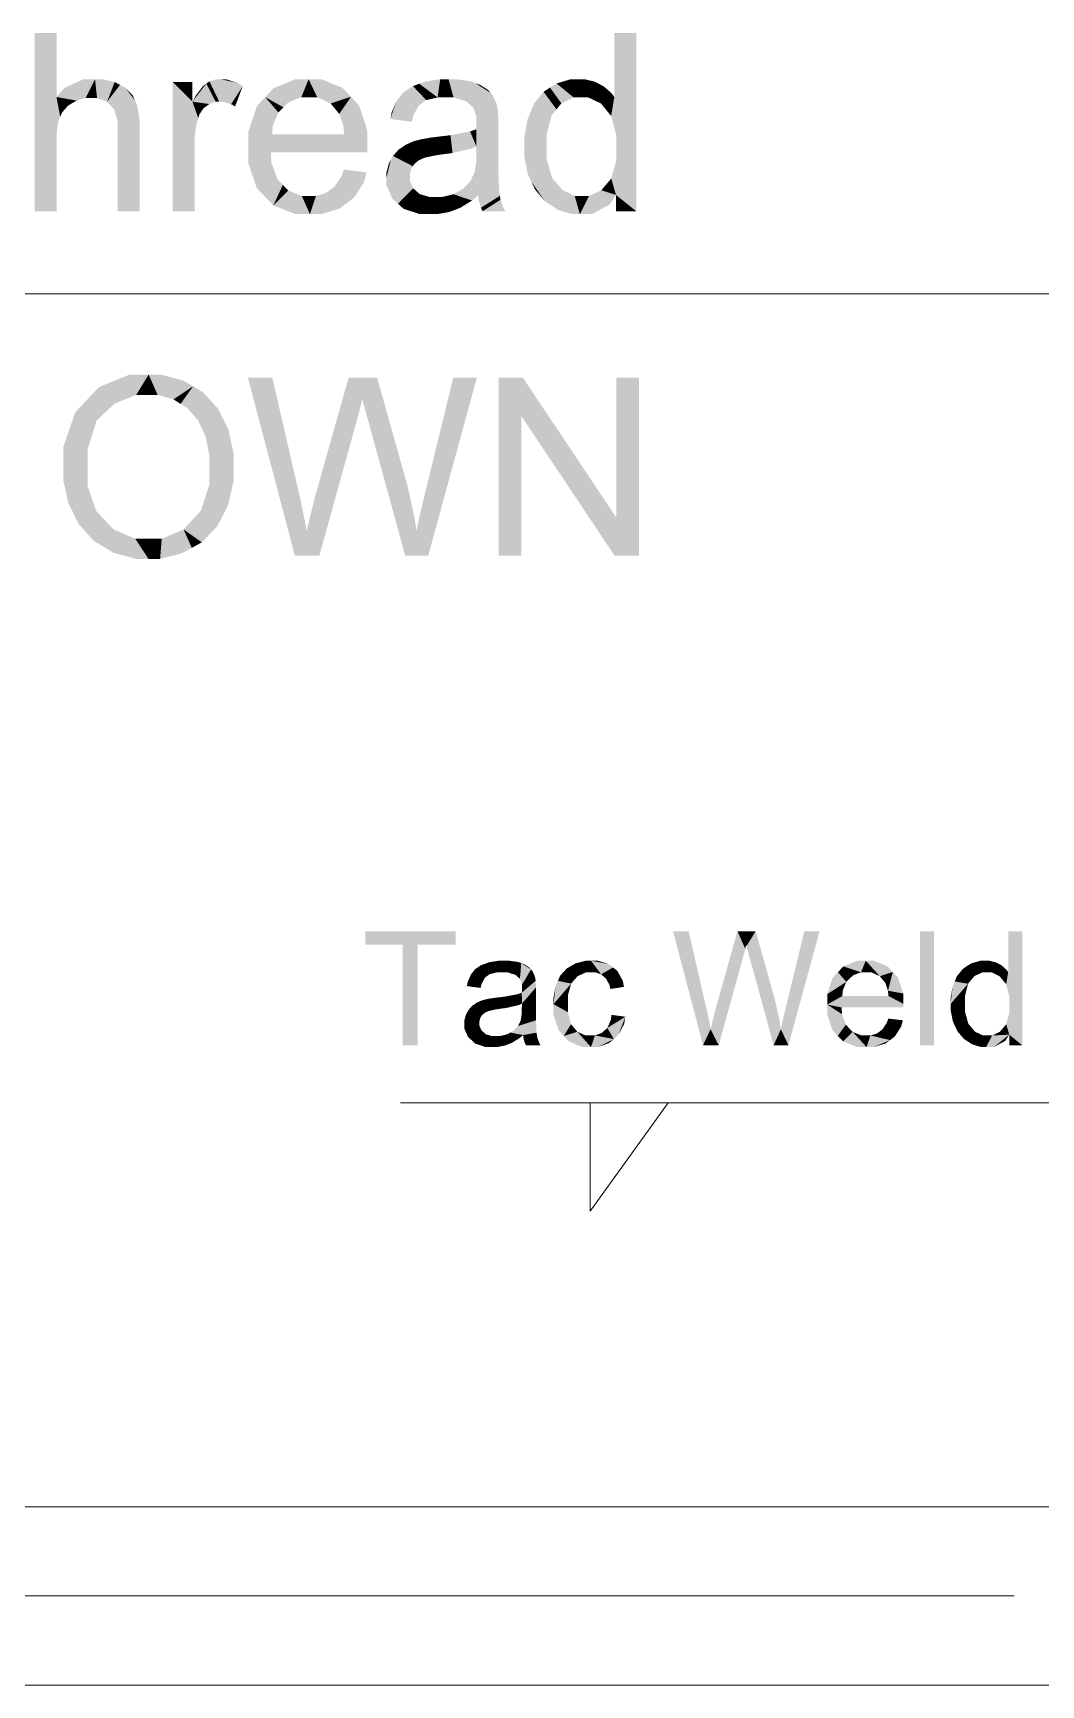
# Model space of a CAD drawing. Header units: millimetres. Extents: x 2 to 579, y 1 to 405.
# Drawn here: x 241.94 to 249.57, y 88.66 to 101.17 of the extents above; entities that cross this region are included whole.
import ezdxf

# ---------------------------------------------------------------- set-up
doc = ezdxf.new("R2010")
doc.units = ezdxf.units.MM
doc.linetypes.add('XKITLINE00', pattern=[0])
doc.layers.add('LinkedObject', color=7, linetype='Continuous', lineweight=0)

# ---------------------------------------------------------------- blocks, each defined once
blk = doc.blocks.new('*A4')
at = {"layer": 'LinkedObject'}
for points in [[(242.114, 101.174), (241.948, 99.824), (241.948, 101.174)], [(242.114, 100.689), (241.948, 99.824), (242.114, 101.174)], [(246.506, 101.174), (246.34, 100.689), (246.34, 101.174)], [(246.506, 101.174), (246.355, 100.399), (246.34, 100.689)], [(246.355, 100.399), (246.506, 101.174), (246.506, 99.824)], [(242.318, 100.824), (242.114, 100.689), (242.172, 100.757)], [(242.406, 100.824), (242.114, 100.689), (242.318, 100.824)], [(242.335, 100.681), (242.114, 100.689), (242.406, 100.824)], [(242.335, 100.681), (242.406, 100.824), (242.372, 100.681)], [(242.372, 100.681), (242.406, 100.824), (242.421, 100.681)], [(242.406, 100.824), (242.497, 100.653), (242.421, 100.681)], [(242.461, 100.824), (242.497, 100.653), (242.406, 100.824)], [(242.555, 100.803), (242.497, 100.653), (242.461, 100.824)], [(242.595, 100.781), (242.497, 100.653), (242.555, 100.803)], [(242.595, 100.781), (242.524, 100.624), (242.497, 100.653)], [(242.635, 100.76), (242.524, 100.624), (242.595, 100.781)], [(242.524, 100.624), (242.635, 100.76), (242.551, 100.596)], [(242.551, 100.596), (242.635, 100.76), (242.709, 100.663)], [(242.709, 100.663), (242.635, 100.76), (242.692, 100.701)], [(242.994, 100.803), (243.144, 100.654), (242.994, 99.824)], [(243.144, 100.654), (242.994, 100.803), (243.144, 100.803)], [(243.249, 100.791), (243.144, 100.654), (243.225, 100.774)], [(243.32, 100.653), (243.144, 100.654), (243.249, 100.791)], [(243.225, 100.774), (243.144, 100.654), (243.173, 100.706)], [(243.273, 100.808), (243.347, 100.653), (243.249, 100.791)], [(243.249, 100.791), (243.347, 100.653), (243.32, 100.653)], [(243.326, 100.824), (243.347, 100.653), (243.273, 100.808)], [(243.355, 100.824), (243.347, 100.653), (243.326, 100.824)], [(243.355, 100.824), (243.377, 100.653), (243.347, 100.653)], [(243.482, 100.798), (243.355, 100.824), (243.397, 100.824)], [(243.525, 100.771), (243.355, 100.824), (243.482, 100.798)], [(243.437, 100.635), (243.355, 100.824), (243.525, 100.771)], [(243.377, 100.653), (243.355, 100.824), (243.437, 100.635)], [(243.437, 100.635), (243.525, 100.771), (243.467, 100.618)], [(243.923, 100.824), (243.695, 100.688), (243.759, 100.756)], [(244.024, 100.824), (243.695, 100.688), (243.923, 100.824)], [(243.969, 100.688), (243.695, 100.688), (244.024, 100.824)], [(243.969, 100.688), (244.024, 100.824), (244.026, 100.688)], [(244.024, 100.824), (244.089, 100.688), (244.026, 100.688)], [(244.282, 100.757), (244.024, 100.824), (244.122, 100.824)], [(244.345, 100.691), (244.024, 100.824), (244.282, 100.757)], [(244.191, 100.64), (244.024, 100.824), (244.345, 100.691)], [(244.089, 100.688), (244.024, 100.824), (244.191, 100.64)], [(244.814, 100.772), (244.915, 100.666), (244.741, 100.723)], [(244.862, 100.79), (244.915, 100.666), (244.814, 100.772)], [(245.021, 100.824), (244.862, 100.79), (244.91, 100.807)], [(245.001, 100.686), (244.862, 100.79), (245.021, 100.824)], [(244.915, 100.666), (244.862, 100.79), (245.001, 100.686)], [(245.001, 100.686), (245.021, 100.824), (245.06, 100.686)], [(245.06, 100.686), (245.021, 100.824), (245.122, 100.686)], [(245.084, 100.824), (245.122, 100.686), (245.021, 100.824)], [(245.248, 100.809), (245.084, 100.824), (245.146, 100.824)], [(245.287, 100.795), (245.084, 100.824), (245.248, 100.809)], [(245.216, 100.658), (245.084, 100.824), (245.287, 100.795)], [(245.122, 100.686), (245.084, 100.824), (245.216, 100.658)], [(245.216, 100.658), (245.287, 100.795), (245.248, 100.63)], [(245.248, 100.63), (245.287, 100.795), (245.271, 100.61)], [(245.287, 100.795), (245.295, 100.539), (245.271, 100.61)], [(245.402, 100.721), (245.295, 100.539), (245.287, 100.795)], [(245.384, 100.743), (245.287, 100.795), (245.326, 100.78)], [(245.402, 100.721), (245.287, 100.795), (245.384, 100.743)], [(245.804, 100.729), (245.902, 100.596), (245.731, 100.638)], [(245.939, 100.641), (245.804, 100.729), (245.853, 100.761)], [(245.902, 100.596), (245.804, 100.729), (245.939, 100.641)], [(245.902, 100.792), (246.032, 100.686), (245.853, 100.761)], [(245.853, 100.761), (246.032, 100.686), (245.939, 100.641)], [(246.01, 100.824), (246.032, 100.686), (245.902, 100.792)], [(246.071, 100.824), (246.032, 100.686), (246.01, 100.824)], [(246.032, 100.686), (246.071, 100.824), (246.087, 100.686)], [(246.071, 100.824), (246.143, 100.686), (246.087, 100.686)], [(246.115, 100.824), (246.143, 100.686), (246.071, 100.824)], [(246.193, 100.805), (246.143, 100.686), (246.115, 100.824)], [(246.228, 100.787), (246.143, 100.686), (246.193, 100.805)], [(246.228, 100.787), (246.239, 100.64), (246.143, 100.686)], [(246.262, 100.768), (246.239, 100.64), (246.228, 100.787)], [(246.318, 100.719), (246.239, 100.64), (246.262, 100.768)], [(242.114, 100.416), (241.948, 99.824), (242.114, 100.689)], [(242.114, 100.416), (242.114, 100.689), (242.128, 100.507)], [(242.128, 100.507), (242.114, 100.689), (242.142, 100.539)], [(242.142, 100.539), (242.114, 100.689), (242.156, 100.572)], [(242.156, 100.572), (242.114, 100.689), (242.202, 100.624)], [(242.202, 100.624), (242.114, 100.689), (242.234, 100.643)], [(242.234, 100.643), (242.114, 100.689), (242.266, 100.662)], [(242.266, 100.662), (242.114, 100.689), (242.335, 100.681)], [(242.709, 100.663), (242.577, 100.506), (242.551, 100.596)], [(242.726, 100.625), (242.577, 100.506), (242.709, 100.663)], [(242.743, 100.516), (242.577, 100.506), (242.726, 100.625)], [(242.994, 99.824), (243.144, 100.654), (243.161, 99.824)], [(243.144, 100.654), (243.161, 100.336), (243.161, 99.824)], [(243.161, 100.336), (243.144, 100.654), (243.161, 100.388)], [(243.161, 100.388), (243.144, 100.654), (243.174, 100.485)], [(243.174, 100.485), (243.144, 100.654), (243.188, 100.529)], [(243.188, 100.529), (243.144, 100.654), (243.197, 100.558)], [(243.197, 100.558), (243.144, 100.654), (243.228, 100.604)], [(243.228, 100.604), (243.144, 100.654), (243.25, 100.62)], [(243.25, 100.62), (243.144, 100.654), (243.271, 100.636)], [(243.271, 100.636), (243.144, 100.654), (243.32, 100.653)], [(243.695, 100.688), (243.568, 100.428), (243.632, 100.62)], [(243.795, 100.573), (243.568, 100.428), (243.695, 100.688)], [(243.695, 100.688), (243.834, 100.611), (243.795, 100.573)], [(243.834, 100.611), (243.695, 100.688), (243.873, 100.65)], [(243.873, 100.65), (243.695, 100.688), (243.969, 100.688)], [(244.191, 100.64), (244.345, 100.691), (244.231, 100.592)], [(244.345, 100.691), (244.256, 100.561), (244.231, 100.592)], [(244.256, 100.561), (244.345, 100.691), (244.288, 100.469)], [(244.288, 100.469), (244.345, 100.691), (244.469, 100.436)], [(244.469, 100.436), (244.345, 100.691), (244.407, 100.624)], [(244.716, 100.691), (244.643, 100.523), (244.69, 100.659)], [(244.859, 100.625), (244.643, 100.523), (244.716, 100.691)], [(244.69, 100.659), (244.643, 100.523), (244.654, 100.575)], [(244.818, 100.553), (244.643, 100.523), (244.859, 100.625)], [(244.741, 100.723), (244.915, 100.666), (244.716, 100.691)], [(244.859, 100.625), (244.716, 100.691), (244.887, 100.646)], [(244.887, 100.646), (244.716, 100.691), (244.915, 100.666)], [(245.421, 100.698), (245.295, 100.539), (245.402, 100.721)], [(245.447, 100.642), (245.295, 100.539), (245.421, 100.698)], [(245.454, 100.608), (245.295, 100.539), (245.447, 100.642)], [(245.295, 100.539), (245.454, 100.608), (245.458, 100.587)], [(245.731, 100.638), (245.902, 100.596), (245.707, 100.578)], [(246.34, 100.689), (246.239, 100.64), (246.318, 100.719)], [(246.239, 100.64), (246.34, 100.689), (246.277, 100.593)], [(246.277, 100.593), (246.34, 100.689), (246.316, 100.546)], [(246.34, 100.689), (246.355, 100.399), (246.316, 100.546)], [(242.743, 100.444), (242.577, 100.506), (242.743, 100.516)], [(242.577, 100.506), (242.743, 100.444), (242.577, 100.444)], [(243.752, 100.471), (243.568, 100.428), (243.795, 100.573)], [(244.643, 100.523), (244.818, 100.553), (244.805, 100.502)], [(245.295, 100.483), (245.458, 100.587), (245.294, 100.462)], [(245.294, 100.462), (245.458, 100.587), (245.294, 100.445)], [(245.294, 100.445), (245.458, 100.587), (245.295, 100.315)], [(245.295, 100.539), (245.458, 100.587), (245.295, 100.488)], [(245.295, 100.488), (245.458, 100.587), (245.295, 100.483)], [(245.462, 100.51), (245.295, 100.315), (245.458, 100.587)], [(245.462, 100.455), (245.295, 100.315), (245.462, 100.51)], [(245.707, 100.578), (245.658, 100.312), (245.682, 100.518)], [(245.865, 100.551), (245.658, 100.312), (245.707, 100.578)], [(245.828, 100.409), (245.658, 100.312), (245.865, 100.551)], [(245.682, 100.518), (245.658, 100.312), (245.658, 100.385)], [(245.707, 100.578), (245.902, 100.596), (245.865, 100.551)], [(242.114, 100.359), (241.948, 99.824), (242.114, 100.416)], [(241.948, 99.824), (242.114, 100.359), (242.114, 99.824)], [(242.577, 99.824), (242.743, 100.444), (242.743, 99.824)], [(242.577, 100.444), (242.743, 100.444), (242.577, 99.824)], [(243.568, 100.428), (243.752, 100.471), (243.748, 100.407)], [(243.748, 100.407), (243.568, 100.305), (243.568, 100.428)], [(243.748, 100.407), (244.469, 100.315), (243.568, 100.305)], [(244.293, 100.407), (244.469, 100.315), (243.748, 100.407)], [(244.288, 100.469), (244.469, 100.436), (244.293, 100.407)], [(244.469, 100.315), (244.293, 100.407), (244.469, 100.436)], [(244.819, 100.354), (244.859, 100.21), (244.759, 100.327)], [(244.852, 100.363), (244.859, 100.21), (244.819, 100.354)], [(244.876, 100.369), (244.901, 100.229), (244.852, 100.363)], [(244.859, 100.21), (244.852, 100.363), (244.88, 100.219)], [(244.88, 100.219), (244.852, 100.363), (244.901, 100.229)], [(244.95, 100.382), (244.973, 100.245), (244.876, 100.369)], [(244.876, 100.369), (244.973, 100.245), (244.901, 100.229)], [(244.999, 100.388), (245.024, 100.253), (244.95, 100.382)], [(244.95, 100.382), (245.024, 100.253), (244.973, 100.245)], [(245.099, 100.4), (245.114, 100.265), (244.999, 100.388)], [(244.999, 100.388), (245.114, 100.265), (245.024, 100.253)], [(245.247, 100.428), (245.295, 100.315), (245.099, 100.4)], [(245.099, 100.4), (245.295, 100.315), (245.114, 100.265)], [(245.294, 100.445), (245.295, 100.315), (245.247, 100.428)], [(245.462, 100.455), (245.294, 100.254), (245.295, 100.315)], [(245.462, 100.234), (245.294, 100.254), (245.462, 100.455)], [(245.658, 100.312), (245.828, 100.409), (245.828, 100.312)], [(246.355, 100.399), (246.506, 99.824), (246.355, 100.298)], [(244.469, 100.308), (243.568, 100.305), (244.469, 100.315)], [(244.468, 100.285), (243.568, 100.305), (244.469, 100.308)], [(243.568, 100.305), (243.694, 99.934), (243.568, 100.186)], [(243.743, 100.19), (243.694, 99.934), (243.568, 100.305)], [(243.743, 100.19), (243.568, 100.305), (243.738, 100.271)], [(244.468, 100.271), (243.568, 100.305), (244.468, 100.285)], [(243.738, 100.271), (243.568, 100.305), (244.468, 100.271)], [(244.663, 100.243), (244.814, 100.165), (244.647, 100.213)], [(244.706, 100.291), (244.814, 100.165), (244.663, 100.243)], [(244.826, 100.183), (244.706, 100.291), (244.733, 100.309)], [(244.814, 100.165), (244.706, 100.291), (244.826, 100.183)], [(244.759, 100.327), (244.859, 100.21), (244.733, 100.309)], [(244.733, 100.309), (244.859, 100.21), (244.826, 100.183)], [(245.114, 100.265), (245.295, 100.315), (245.25, 100.297)], [(245.281, 100.117), (245.462, 100.234), (245.462, 100.118)], [(245.294, 100.2), (245.462, 100.234), (245.281, 100.117)], [(245.462, 100.234), (245.294, 100.2), (245.294, 100.254)], [(245.658, 100.312), (245.828, 100.218), (245.658, 100.237)], [(245.828, 100.218), (245.658, 100.312), (245.828, 100.312)], [(245.658, 100.237), (245.828, 100.218), (245.685, 100.104)], [(246.355, 100.298), (246.506, 99.824), (246.355, 100.207)], [(243.568, 100.186), (243.694, 99.934), (243.631, 100)], [(243.788, 100.067), (243.694, 99.934), (243.743, 100.19)], [(244.221, 100.011), (244.463, 100.118), (244.368, 99.927)], [(244.272, 100.087), (244.463, 100.118), (244.221, 100.011)], [(244.463, 100.118), (244.272, 100.087), (244.291, 100.14)], [(244.368, 99.927), (244.463, 100.118), (244.443, 100.043)], [(244.647, 100.213), (244.614, 100.082), (244.631, 100.184)], [(244.803, 100.148), (244.614, 100.082), (244.647, 100.213)], [(244.631, 100.184), (244.614, 100.082), (244.614, 100.118)], [(244.791, 100.108), (244.614, 100.082), (244.803, 100.148)], [(244.614, 100.082), (244.791, 100.108), (244.791, 100.087)], [(244.647, 100.213), (244.814, 100.165), (244.803, 100.148)], [(245.195, 99.995), (245.462, 100.118), (245.468, 99.972)], [(245.25, 100.052), (245.462, 100.118), (245.195, 99.995)], [(245.267, 100.089), (245.462, 100.118), (245.25, 100.052)], [(245.462, 100.118), (245.267, 100.089), (245.281, 100.117)], [(245.685, 100.104), (245.828, 100.218), (245.712, 100.047)], [(245.712, 100.047), (245.828, 100.218), (245.868, 100.078)], [(246.355, 100.207), (246.506, 99.824), (246.317, 100.072)], [(243.694, 99.934), (243.788, 100.067), (243.757, 99.868)], [(243.829, 100.024), (243.757, 99.868), (243.788, 100.067)], [(243.87, 99.981), (243.757, 99.868), (243.829, 100.024)], [(243.87, 99.981), (244.034, 99.802), (243.757, 99.868)], [(243.973, 99.939), (244.034, 99.802), (243.87, 99.981)], [(244.189, 99.987), (244.368, 99.927), (244.157, 99.963)], [(244.221, 100.011), (244.368, 99.927), (244.189, 99.987)], [(244.791, 100.053), (244.614, 100.082), (244.791, 100.087)], [(244.614, 100.082), (244.791, 100.053), (244.614, 100.021)], [(244.614, 100.021), (244.791, 100.053), (244.658, 99.92)], [(244.658, 99.92), (244.791, 100.053), (244.701, 99.881)], [(244.701, 99.881), (244.791, 100.053), (244.816, 99.998)], [(244.816, 99.998), (244.744, 99.842), (244.701, 99.881)], [(244.841, 99.976), (244.744, 99.842), (244.816, 99.998)], [(244.866, 99.954), (244.744, 99.842), (244.841, 99.976)], [(245.195, 99.995), (245.468, 99.972), (245.158, 99.974)], [(245.868, 100.078), (245.815, 99.899), (245.712, 100.047)], [(245.712, 100.047), (245.815, 99.899), (245.739, 99.989)], [(245.907, 100.031), (245.815, 99.899), (245.868, 100.078)], [(245.815, 99.899), (245.907, 100.031), (245.864, 99.867)], [(245.864, 99.867), (245.907, 100.031), (245.947, 99.985)], [(245.947, 99.985), (246.079, 99.802), (245.864, 99.867)], [(246.04, 99.939), (246.079, 99.802), (245.947, 99.985)], [(246.241, 99.983), (246.352, 99.948), (246.148, 99.939)], [(246.352, 99.948), (246.241, 99.983), (246.279, 100.027)], [(246.317, 100.072), (246.352, 99.948), (246.279, 100.027)], [(246.317, 100.072), (246.506, 99.824), (246.352, 99.948)], [(243.757, 99.868), (244.034, 99.802), (243.926, 99.802)], [(244.034, 99.939), (244.034, 99.802), (243.973, 99.939)], [(244.079, 99.939), (244.313, 99.885), (244.034, 99.802)], [(244.079, 99.939), (244.034, 99.802), (244.034, 99.939)], [(244.034, 99.802), (244.313, 99.885), (244.119, 99.802)], [(244.157, 99.963), (244.313, 99.885), (244.079, 99.939)], [(244.119, 99.802), (244.313, 99.885), (244.259, 99.844)], [(244.313, 99.885), (244.157, 99.963), (244.368, 99.927)], [(244.744, 99.842), (244.866, 99.954), (244.868, 99.802)], [(244.948, 99.802), (244.866, 99.954), (244.94, 99.932)], [(244.868, 99.802), (244.866, 99.954), (244.948, 99.802)], [(244.94, 99.932), (244.997, 99.802), (244.948, 99.802)], [(244.988, 99.932), (244.997, 99.802), (244.94, 99.932)], [(245.036, 99.932), (244.997, 99.802), (244.988, 99.932)], [(244.997, 99.802), (245.036, 99.932), (245.088, 99.818)], [(245.131, 99.834), (245.036, 99.932), (245.121, 99.953)], [(245.088, 99.818), (245.036, 99.932), (245.131, 99.834)], [(245.308, 99.944), (245.121, 99.953), (245.158, 99.974)], [(245.262, 99.905), (245.121, 99.953), (245.308, 99.944)], [(245.173, 99.85), (245.121, 99.953), (245.262, 99.905)], [(245.131, 99.834), (245.121, 99.953), (245.173, 99.85)], [(245.468, 99.972), (245.308, 99.944), (245.158, 99.974)], [(245.308, 99.944), (245.468, 99.972), (245.312, 99.91)], [(245.312, 99.91), (245.468, 99.972), (245.473, 99.941)], [(245.473, 99.941), (245.329, 99.85), (245.312, 99.91)], [(245.478, 99.911), (245.329, 99.85), (245.473, 99.941)], [(245.478, 99.911), (245.342, 99.824), (245.329, 99.85)], [(245.499, 99.852), (245.342, 99.824), (245.478, 99.911)], [(245.342, 99.824), (245.499, 99.852), (245.515, 99.824)], [(245.864, 99.867), (246.079, 99.802), (245.913, 99.834)], [(246.079, 99.802), (246.04, 99.939), (246.094, 99.939)], [(246.079, 99.802), (246.352, 99.948), (246.169, 99.802)], [(246.148, 99.939), (246.352, 99.948), (246.079, 99.802)], [(246.148, 99.939), (246.079, 99.802), (246.094, 99.939)], [(246.169, 99.802), (246.352, 99.948), (246.305, 99.875)], [(246.352, 99.948), (246.506, 99.824), (246.352, 99.824)], [(245.913, 99.834), (246.079, 99.802), (246.02, 99.802)], [(242.669, 98.587), (242.346, 98.397), (242.436, 98.492)], [(242.812, 98.587), (242.346, 98.397), (242.669, 98.587)], [(242.718, 98.433), (242.346, 98.397), (242.812, 98.587)], [(242.718, 98.433), (242.812, 98.587), (242.813, 98.433)], [(242.812, 98.587), (242.88, 98.433), (242.813, 98.433)], [(243.074, 98.542), (242.812, 98.587), (242.905, 98.587)], [(243.149, 98.498), (242.812, 98.587), (243.074, 98.542)], [(243, 98.399), (242.812, 98.587), (243.149, 98.498)], [(242.88, 98.433), (242.812, 98.587), (243, 98.399)], [(243, 98.399), (243.149, 98.498), (243.054, 98.365)], [(243.149, 98.498), (243.108, 98.331), (243.054, 98.365)], [(243.108, 98.331), (243.149, 98.498), (243.189, 98.236)], [(243.338, 98.328), (243.149, 98.498), (243.224, 98.453)], [(243.378, 98.249), (243.149, 98.498), (243.338, 98.328)], [(243.189, 98.236), (243.149, 98.498), (243.378, 98.249)], [(243.749, 98.564), (243.92, 97.214), (243.564, 98.564)], [(243.953, 97.679), (243.92, 97.214), (243.749, 98.564)], [(244.327, 98.564), (244.39, 98.242), (244.07, 97.652)], [(244.39, 98.242), (244.327, 98.564), (244.399, 98.275)], [(244.399, 98.275), (244.327, 98.564), (244.419, 98.354)], [(244.419, 98.354), (244.327, 98.564), (244.43, 98.401)], [(244.543, 98.564), (244.43, 98.401), (244.327, 98.564)], [(244.43, 98.401), (244.543, 98.564), (244.434, 98.386)], [(244.434, 98.386), (244.543, 98.564), (244.456, 98.306)], [(244.456, 98.306), (244.543, 98.564), (244.474, 98.242)], [(244.474, 98.242), (244.543, 98.564), (244.735, 97.88)], [(245.299, 98.564), (244.908, 97.696), (245.12, 98.564)], [(244.93, 97.214), (244.908, 97.696), (245.299, 98.564)], [(245.464, 98.564), (245.635, 98.274), (245.464, 97.214)], [(245.635, 98.274), (245.464, 98.564), (245.647, 98.564)], [(245.635, 98.274), (245.647, 98.564), (246.343, 97.214)], [(246.343, 97.214), (245.647, 98.564), (246.355, 97.504)], [(246.526, 98.564), (246.355, 97.504), (246.355, 98.564)], [(246.526, 97.214), (246.355, 97.504), (246.526, 98.564)], [(242.346, 98.397), (242.166, 97.871), (242.256, 98.302)], [(242.418, 98.238), (242.166, 97.871), (242.346, 98.397)], [(242.555, 98.368), (242.346, 98.397), (242.718, 98.433)], [(242.346, 98.397), (242.555, 98.368), (242.486, 98.303)], [(242.418, 98.238), (242.346, 98.397), (242.486, 98.303)], [(242.256, 98.302), (242.166, 97.871), (242.166, 98.039)], [(242.349, 98.02), (242.166, 97.871), (242.418, 98.238)], [(243.189, 98.236), (243.378, 98.249), (243.217, 98.175)], [(243.378, 98.249), (243.245, 98.113), (243.217, 98.175)], [(243.245, 98.113), (243.378, 98.249), (243.273, 97.97)], [(243.273, 97.97), (243.378, 98.249), (243.456, 97.988)], [(243.456, 97.988), (243.378, 98.249), (243.417, 98.169)], [(244.07, 97.652), (244.39, 98.242), (244.105, 97.214)], [(244.735, 97.88), (244.756, 97.214), (244.474, 98.242)], [(245.464, 97.214), (245.635, 98.274), (245.635, 97.214)], [(242.166, 97.871), (242.349, 98.02), (242.349, 97.868)], [(243.273, 97.887), (243.456, 97.988), (243.456, 97.887)], [(243.273, 97.97), (243.456, 97.988), (243.273, 97.887)], [(242.166, 97.871), (242.349, 97.746), (242.166, 97.782)], [(242.349, 97.746), (242.166, 97.871), (242.349, 97.868)], [(243.208, 97.556), (243.456, 97.887), (243.374, 97.519)], [(243.273, 97.757), (243.456, 97.887), (243.208, 97.556)], [(243.456, 97.887), (243.273, 97.757), (243.273, 97.887)], [(243.374, 97.519), (243.456, 97.887), (243.415, 97.6)], [(243.415, 97.6), (243.456, 97.887), (243.456, 97.784)], [(244.771, 97.753), (244.756, 97.214), (244.735, 97.88)], [(242.166, 97.782), (242.349, 97.746), (242.204, 97.614)], [(242.204, 97.614), (242.349, 97.746), (242.243, 97.534)], [(242.243, 97.534), (242.349, 97.746), (242.415, 97.554)], [(244.824, 97.514), (244.756, 97.214), (244.771, 97.753)], [(243.969, 97.609), (243.92, 97.214), (243.953, 97.679)], [(243.997, 97.471), (243.92, 97.214), (243.969, 97.609)], [(244.066, 97.635), (244.105, 97.214), (244.035, 97.511)], [(244.07, 97.652), (244.105, 97.214), (244.066, 97.635)], [(244.888, 97.613), (244.93, 97.214), (244.854, 97.466)], [(244.908, 97.696), (244.93, 97.214), (244.888, 97.613)], [(242.415, 97.554), (242.395, 97.329), (242.243, 97.534)], [(242.243, 97.534), (242.395, 97.329), (242.282, 97.455)], [(242.481, 97.484), (242.395, 97.329), (242.415, 97.554)], [(242.395, 97.329), (242.481, 97.484), (242.47, 97.283)], [(242.47, 97.283), (242.481, 97.484), (242.546, 97.414)], [(243.142, 97.485), (243.215, 97.316), (243.077, 97.414)], [(243.374, 97.519), (243.142, 97.485), (243.208, 97.556)], [(243.332, 97.438), (243.142, 97.485), (243.374, 97.519)], [(243.215, 97.316), (243.142, 97.485), (243.332, 97.438)], [(244.035, 97.511), (244.105, 97.214), (244.009, 97.403)], [(244.841, 97.403), (244.756, 97.214), (244.824, 97.514)], [(246.355, 97.504), (246.526, 97.214), (246.343, 97.214)], [(242.546, 97.414), (242.811, 97.191), (242.47, 97.283)], [(242.711, 97.343), (242.811, 97.191), (242.546, 97.414)], [(243.139, 97.274), (242.911, 97.343), (243.077, 97.414)], [(243.077, 97.414), (243.215, 97.316), (243.139, 97.274)], [(244.009, 97.403), (243.92, 97.214), (243.997, 97.471)], [(244.009, 97.403), (244.105, 97.214), (243.92, 97.214)], [(244.841, 97.403), (244.93, 97.214), (244.756, 97.214)], [(244.854, 97.466), (244.93, 97.214), (244.841, 97.403)], [(242.47, 97.283), (242.811, 97.191), (242.545, 97.237)], [(242.545, 97.237), (242.811, 97.191), (242.716, 97.191)], [(242.811, 97.191), (242.711, 97.343), (242.81, 97.343)], [(242.911, 97.343), (242.811, 97.191), (242.81, 97.343)], [(242.811, 97.191), (242.911, 97.343), (242.899, 97.191)], [(242.899, 97.191), (242.911, 97.343), (243.063, 97.233)], [(243.063, 97.233), (242.911, 97.343), (243.139, 97.274)], [(244.453, 94.371), (244.737, 94.269), (244.453, 94.269)], [(244.851, 94.269), (244.737, 94.269), (244.453, 94.371)], [(244.851, 94.269), (244.453, 94.371), (245.137, 94.371)], [(244.851, 94.269), (245.137, 94.371), (245.137, 94.269)], [(246.903, 94.371), (247.012, 93.507), (246.785, 94.371)], [(247.033, 93.805), (247.012, 93.507), (246.903, 94.371)], [(247.273, 94.371), (247.313, 94.165), (247.109, 93.788)], [(247.313, 94.165), (247.273, 94.371), (247.319, 94.186)], [(247.319, 94.186), (247.273, 94.371), (247.332, 94.237)], [(247.332, 94.237), (247.273, 94.371), (247.339, 94.267)], [(247.411, 94.371), (247.339, 94.267), (247.273, 94.371)], [(247.339, 94.267), (247.411, 94.371), (247.341, 94.257)], [(247.341, 94.257), (247.411, 94.371), (247.355, 94.206)], [(247.355, 94.206), (247.411, 94.371), (247.367, 94.165)], [(247.367, 94.165), (247.411, 94.371), (247.534, 93.933)], [(247.895, 94.371), (247.645, 93.816), (247.78, 94.371)], [(247.659, 93.507), (247.645, 93.816), (247.895, 94.371)], [(248.762, 94.371), (248.656, 93.507), (248.656, 94.371)], [(248.762, 93.507), (248.656, 93.507), (248.762, 94.371)], [(249.43, 94.371), (249.324, 94.061), (249.324, 94.371)], [(249.43, 94.371), (249.333, 93.875), (249.324, 94.061)], [(249.333, 93.875), (249.43, 94.371), (249.43, 93.507)], [(244.737, 93.507), (244.851, 94.269), (244.851, 93.507)], [(244.737, 94.269), (244.851, 94.269), (244.737, 93.507)], [(245.332, 94.114), (245.397, 94.046), (245.285, 94.083)], [(245.363, 94.125), (245.397, 94.046), (245.332, 94.114)], [(245.464, 94.147), (245.363, 94.125), (245.393, 94.136)], [(245.452, 94.059), (245.363, 94.125), (245.464, 94.147)], [(245.397, 94.046), (245.363, 94.125), (245.452, 94.059)], [(245.452, 94.059), (245.464, 94.147), (245.489, 94.059)], [(245.489, 94.059), (245.464, 94.147), (245.529, 94.059)], [(245.505, 94.147), (245.529, 94.059), (245.464, 94.147)], [(245.61, 94.138), (245.505, 94.147), (245.545, 94.147)], [(245.635, 94.129), (245.505, 94.147), (245.61, 94.138)], [(245.59, 94.041), (245.505, 94.147), (245.635, 94.129)], [(245.529, 94.059), (245.505, 94.147), (245.59, 94.041)], [(245.59, 94.041), (245.635, 94.129), (245.61, 94.023)], [(245.61, 94.023), (245.635, 94.129), (245.625, 94.01)], [(245.635, 94.129), (245.64, 93.965), (245.625, 94.01)], [(245.709, 94.081), (245.64, 93.965), (245.635, 94.129)], [(245.697, 94.095), (245.635, 94.129), (245.66, 94.119)], [(245.709, 94.081), (245.635, 94.129), (245.697, 94.095)], [(246.063, 94.031), (245.981, 94.09), (246.015, 94.109)], [(246.049, 94.128), (246.128, 94.06), (246.015, 94.109)], [(246.015, 94.109), (246.128, 94.06), (246.063, 94.031)], [(246.124, 94.147), (246.128, 94.06), (246.049, 94.128)], [(246.164, 94.147), (246.128, 94.06), (246.124, 94.147)], [(246.128, 94.06), (246.164, 94.147), (246.168, 94.06)], [(246.164, 94.147), (246.195, 94.06), (246.168, 94.06)], [(246.298, 94.122), (246.164, 94.147), (246.215, 94.147)], [(246.33, 94.096), (246.164, 94.147), (246.298, 94.122)], [(246.24, 94.044), (246.164, 94.147), (246.33, 94.096)], [(246.195, 94.06), (246.164, 94.147), (246.24, 94.044)], [(246.24, 94.044), (246.33, 94.096), (246.258, 94.028)], [(246.33, 94.096), (246.277, 94.012), (246.258, 94.028)], [(246.277, 94.012), (246.33, 94.096), (246.303, 93.965)], [(246.303, 93.965), (246.33, 94.096), (246.413, 93.949)], [(246.404, 93.996), (246.33, 94.096), (246.363, 94.07)], [(246.413, 93.949), (246.33, 94.096), (246.404, 93.996)], [(247.109, 93.788), (247.313, 94.165), (247.131, 93.507)], [(247.534, 93.933), (247.547, 93.507), (247.367, 94.165)], [(248.075, 94.104), (248.148, 94.036), (248.034, 94.06)], [(248.245, 94.147), (248.075, 94.104), (248.18, 94.147)], [(248.209, 94.06), (248.075, 94.104), (248.245, 94.147)], [(248.148, 94.036), (248.075, 94.104), (248.209, 94.06)], [(248.209, 94.06), (248.245, 94.147), (248.245, 94.06)], [(248.245, 94.147), (248.286, 94.06), (248.245, 94.06)], [(248.41, 94.105), (248.245, 94.147), (248.307, 94.147)], [(248.45, 94.062), (248.245, 94.147), (248.41, 94.105)], [(248.351, 94.03), (248.245, 94.147), (248.45, 94.062)], [(248.286, 94.06), (248.245, 94.147), (248.351, 94.03)], [(249.068, 94.03), (248.981, 94.086), (249.012, 94.107)], [(249.043, 94.127), (249.127, 94.059), (249.012, 94.107)], [(249.012, 94.107), (249.127, 94.059), (249.068, 94.03)], [(249.113, 94.147), (249.127, 94.059), (249.043, 94.127)], [(249.152, 94.147), (249.127, 94.059), (249.113, 94.147)], [(249.127, 94.059), (249.152, 94.147), (249.162, 94.059)], [(249.152, 94.147), (249.198, 94.059), (249.162, 94.059)], [(249.18, 94.147), (249.198, 94.059), (249.152, 94.147)], [(249.23, 94.135), (249.198, 94.059), (249.18, 94.147)], [(249.252, 94.123), (249.198, 94.059), (249.23, 94.135)], [(249.252, 94.123), (249.259, 94.029), (249.198, 94.059)], [(249.274, 94.112), (249.259, 94.029), (249.252, 94.123)], [(249.31, 94.08), (249.259, 94.029), (249.274, 94.112)], [(245.269, 94.062), (245.223, 93.955), (245.253, 94.042)], [(245.361, 94.02), (245.223, 93.955), (245.269, 94.062)], [(245.253, 94.042), (245.223, 93.955), (245.23, 93.988)], [(245.335, 93.974), (245.223, 93.955), (245.361, 94.02)], [(245.223, 93.955), (245.335, 93.974), (245.326, 93.941)], [(245.285, 94.083), (245.397, 94.046), (245.269, 94.062)], [(245.361, 94.02), (245.269, 94.062), (245.379, 94.033)], [(245.379, 94.033), (245.269, 94.062), (245.397, 94.046)], [(245.64, 93.916), (245.744, 93.995), (245.639, 93.905)], [(245.639, 93.905), (245.744, 93.995), (245.64, 93.822)], [(245.721, 94.067), (245.64, 93.965), (245.709, 94.081)], [(245.737, 94.031), (245.64, 93.965), (245.721, 94.067)], [(245.742, 94.009), (245.64, 93.965), (245.737, 94.031)], [(245.64, 93.965), (245.742, 94.009), (245.744, 93.995)], [(245.64, 93.965), (245.744, 93.995), (245.64, 93.932)], [(245.64, 93.932), (245.744, 93.995), (245.64, 93.929)], [(245.64, 93.929), (245.744, 93.995), (245.64, 93.916)], [(245.747, 93.946), (245.64, 93.822), (245.744, 93.995)], [(245.913, 93.995), (245.879, 93.818), (245.896, 93.957)], [(246.013, 93.974), (245.879, 93.818), (245.913, 93.995)], [(245.988, 93.883), (245.879, 93.818), (246.013, 93.974)], [(245.929, 94.033), (246.038, 94.003), (245.913, 93.995)], [(245.913, 93.995), (246.038, 94.003), (246.013, 93.974)], [(245.981, 94.09), (246.038, 94.003), (245.929, 94.033)], [(246.038, 94.003), (245.981, 94.09), (246.063, 94.031)], [(248.034, 94.06), (247.953, 93.894), (247.993, 94.017)], [(248.098, 93.987), (247.953, 93.894), (248.034, 94.06)], [(248.07, 93.921), (247.953, 93.894), (248.098, 93.987)], [(248.034, 94.06), (248.148, 94.036), (248.098, 93.987)], [(248.351, 94.03), (248.45, 94.062), (248.377, 93.999)], [(248.45, 94.062), (248.393, 93.979), (248.377, 93.999)], [(248.393, 93.979), (248.45, 94.062), (248.413, 93.92)], [(248.413, 93.92), (248.45, 94.062), (248.529, 93.899)], [(248.529, 93.899), (248.45, 94.062), (248.489, 94.019)], [(248.919, 93.99), (248.888, 93.82), (248.903, 93.952)], [(249.02, 93.973), (248.888, 93.82), (248.919, 93.99)], [(248.997, 93.882), (248.888, 93.82), (249.02, 93.973)], [(248.934, 94.028), (249.044, 94.002), (248.919, 93.99)], [(248.919, 93.99), (249.044, 94.002), (249.02, 93.973)], [(248.981, 94.086), (249.044, 94.002), (248.934, 94.028)], [(249.044, 94.002), (248.981, 94.086), (249.068, 94.03)], [(249.324, 94.061), (249.259, 94.029), (249.31, 94.08)], [(249.259, 94.029), (249.324, 94.061), (249.284, 93.999)], [(249.284, 93.999), (249.324, 94.061), (249.309, 93.969)], [(249.324, 94.061), (249.333, 93.875), (249.309, 93.969)], [(245.335, 93.846), (245.361, 93.754), (245.297, 93.829)], [(245.356, 93.852), (245.361, 93.754), (245.335, 93.846)], [(245.372, 93.856), (245.388, 93.766), (245.356, 93.852)], [(245.361, 93.754), (245.356, 93.852), (245.374, 93.76)], [(245.374, 93.76), (245.356, 93.852), (245.388, 93.766)], [(245.419, 93.864), (245.434, 93.777), (245.372, 93.856)], [(245.372, 93.856), (245.434, 93.777), (245.388, 93.766)], [(245.45, 93.868), (245.467, 93.782), (245.419, 93.864)], [(245.419, 93.864), (245.467, 93.782), (245.434, 93.777)], [(245.515, 93.876), (245.524, 93.79), (245.45, 93.868)], [(245.45, 93.868), (245.524, 93.79), (245.467, 93.782)], [(245.609, 93.894), (245.64, 93.822), (245.515, 93.876)], [(245.515, 93.876), (245.64, 93.822), (245.524, 93.79)], [(245.639, 93.905), (245.64, 93.822), (245.609, 93.894)], [(245.747, 93.911), (245.639, 93.783), (245.64, 93.822)], [(245.747, 93.77), (245.639, 93.783), (245.747, 93.911)], [(245.747, 93.911), (245.64, 93.822), (245.747, 93.946)], [(245.896, 93.957), (245.879, 93.818), (245.879, 93.869)], [(245.879, 93.818), (245.988, 93.883), (245.988, 93.821)], [(246.303, 93.965), (246.413, 93.949), (246.31, 93.933)], [(247.557, 93.852), (247.547, 93.507), (247.534, 93.933)], [(247.591, 93.699), (247.547, 93.507), (247.557, 93.852)], [(247.953, 93.894), (248.07, 93.921), (248.068, 93.88)], [(248.068, 93.88), (247.953, 93.815), (247.953, 93.894)], [(248.068, 93.88), (248.529, 93.821), (247.953, 93.815)], [(248.417, 93.88), (248.529, 93.821), (248.068, 93.88)], [(248.413, 93.92), (248.529, 93.899), (248.417, 93.88)], [(248.529, 93.821), (248.417, 93.88), (248.529, 93.899)], [(248.903, 93.952), (248.888, 93.82), (248.888, 93.867)], [(248.888, 93.82), (248.997, 93.882), (248.997, 93.82)], [(249.333, 93.875), (249.43, 93.507), (249.333, 93.811)], [(245.225, 93.756), (245.204, 93.673), (245.215, 93.737)], [(245.325, 93.715), (245.204, 93.673), (245.225, 93.756)], [(245.215, 93.737), (245.204, 93.673), (245.204, 93.695)], [(245.236, 93.775), (245.332, 93.726), (245.225, 93.756)], [(245.225, 93.756), (245.332, 93.726), (245.325, 93.715)], [(245.263, 93.806), (245.332, 93.726), (245.236, 93.775)], [(245.34, 93.737), (245.263, 93.806), (245.28, 93.817)], [(245.332, 93.726), (245.263, 93.806), (245.34, 93.737)], [(245.297, 93.829), (245.361, 93.754), (245.28, 93.817)], [(245.28, 93.817), (245.361, 93.754), (245.34, 93.737)], [(245.524, 93.79), (245.64, 93.822), (245.611, 93.81)], [(245.631, 93.695), (245.747, 93.77), (245.747, 93.696)], [(245.639, 93.748), (245.747, 93.77), (245.631, 93.695)], [(245.747, 93.77), (245.639, 93.748), (245.639, 93.783)], [(245.988, 93.758), (245.879, 93.818), (245.988, 93.821)], [(245.879, 93.818), (245.957, 93.577), (245.879, 93.74)], [(245.988, 93.758), (245.957, 93.577), (245.879, 93.818)], [(245.879, 93.74), (245.957, 93.577), (245.918, 93.619)], [(246.012, 93.666), (245.957, 93.577), (245.988, 93.758)], [(246.287, 93.638), (246.424, 93.723), (246.336, 93.554)], [(246.313, 93.697), (246.424, 93.723), (246.287, 93.638)], [(246.424, 93.723), (246.313, 93.697), (246.319, 93.737)], [(246.336, 93.554), (246.424, 93.723), (246.371, 93.585)], [(246.371, 93.585), (246.424, 93.723), (246.415, 93.669)], [(247.044, 93.76), (247.012, 93.507), (247.033, 93.805)], [(247.062, 93.672), (247.012, 93.507), (247.044, 93.76)], [(247.106, 93.777), (247.131, 93.507), (247.086, 93.697)], [(247.109, 93.788), (247.131, 93.507), (247.106, 93.777)], [(247.632, 93.763), (247.659, 93.507), (247.61, 93.669)], [(247.645, 93.816), (247.659, 93.507), (247.632, 93.763)], [(248.529, 93.817), (247.953, 93.815), (248.529, 93.821)], [(248.529, 93.803), (247.953, 93.815), (248.529, 93.817)], [(247.953, 93.815), (248.033, 93.578), (247.953, 93.739)], [(248.065, 93.742), (248.033, 93.578), (247.953, 93.815)], [(248.065, 93.742), (247.953, 93.815), (248.062, 93.793)], [(248.529, 93.793), (247.953, 93.815), (248.529, 93.803)], [(248.062, 93.793), (247.953, 93.815), (248.529, 93.793)], [(247.953, 93.739), (248.033, 93.578), (247.993, 93.62)], [(248.094, 93.663), (248.033, 93.578), (248.065, 93.742)], [(248.888, 93.82), (248.997, 93.76), (248.888, 93.772)], [(248.997, 93.76), (248.888, 93.82), (248.997, 93.82)], [(248.888, 93.772), (248.997, 93.76), (248.905, 93.687)], [(248.905, 93.687), (248.997, 93.76), (248.922, 93.65)], [(248.922, 93.65), (248.997, 93.76), (249.022, 93.67)], [(249.333, 93.753), (249.43, 93.507), (249.309, 93.666)], [(249.333, 93.811), (249.43, 93.507), (249.333, 93.753)], [(245.318, 93.689), (245.204, 93.673), (245.325, 93.715)], [(245.204, 93.673), (245.318, 93.689), (245.318, 93.675)], [(245.318, 93.654), (245.204, 93.673), (245.318, 93.675)], [(245.204, 93.673), (245.318, 93.654), (245.204, 93.633)], [(245.204, 93.633), (245.318, 93.654), (245.232, 93.569)], [(245.232, 93.569), (245.318, 93.654), (245.26, 93.544)], [(245.26, 93.544), (245.318, 93.654), (245.334, 93.619)], [(245.334, 93.619), (245.287, 93.519), (245.26, 93.544)], [(245.35, 93.605), (245.287, 93.519), (245.334, 93.619)], [(245.366, 93.59), (245.287, 93.519), (245.35, 93.605)], [(245.649, 93.584), (245.528, 93.59), (245.552, 93.603)], [(245.576, 93.617), (245.75, 93.602), (245.552, 93.603)], [(245.75, 93.602), (245.649, 93.584), (245.552, 93.603)], [(245.576, 93.617), (245.747, 93.696), (245.75, 93.602)], [(245.611, 93.653), (245.747, 93.696), (245.576, 93.617)], [(245.622, 93.677), (245.747, 93.696), (245.611, 93.653)], [(245.747, 93.696), (245.622, 93.677), (245.631, 93.695)], [(245.649, 93.584), (245.75, 93.602), (245.651, 93.562)], [(245.651, 93.562), (245.75, 93.602), (245.754, 93.582)], [(245.957, 93.577), (246.012, 93.666), (246.036, 93.638)], [(246.06, 93.609), (245.957, 93.577), (246.036, 93.638)], [(246.06, 93.609), (246.163, 93.493), (245.957, 93.577)], [(246.123, 93.581), (246.163, 93.493), (246.06, 93.609)], [(246.245, 93.6), (246.336, 93.554), (246.193, 93.581)], [(246.336, 93.554), (246.245, 93.6), (246.266, 93.619)], [(246.287, 93.638), (246.336, 93.554), (246.266, 93.619)], [(247.069, 93.628), (247.012, 93.507), (247.062, 93.672)], [(247.069, 93.628), (247.131, 93.507), (247.012, 93.507)], [(247.086, 93.697), (247.131, 93.507), (247.069, 93.628)], [(247.602, 93.628), (247.547, 93.507), (247.591, 93.699)], [(247.602, 93.628), (247.659, 93.507), (247.547, 93.507)], [(247.61, 93.669), (247.659, 93.507), (247.602, 93.628)], [(248.033, 93.578), (248.094, 93.663), (248.073, 93.536)], [(248.12, 93.635), (248.073, 93.536), (248.094, 93.663)], [(248.146, 93.608), (248.073, 93.536), (248.12, 93.635)], [(248.146, 93.608), (248.251, 93.493), (248.073, 93.536)], [(248.212, 93.581), (248.251, 93.493), (248.146, 93.608)], [(248.33, 93.596), (248.43, 93.546), (248.28, 93.581)], [(248.35, 93.611), (248.465, 93.573), (248.33, 93.596)], [(248.43, 93.546), (248.33, 93.596), (248.465, 93.573)], [(248.371, 93.627), (248.465, 93.573), (248.35, 93.611)], [(248.371, 93.627), (248.526, 93.696), (248.465, 93.573)], [(248.404, 93.676), (248.526, 93.696), (248.371, 93.627)], [(248.526, 93.696), (248.404, 93.676), (248.416, 93.709)], [(248.465, 93.573), (248.526, 93.696), (248.513, 93.648)], [(249.022, 93.67), (248.988, 93.555), (248.922, 93.65)], [(248.922, 93.65), (248.988, 93.555), (248.939, 93.613)], [(249.047, 93.64), (248.988, 93.555), (249.022, 93.67)], [(248.988, 93.555), (249.047, 93.64), (249.019, 93.535)], [(249.019, 93.535), (249.047, 93.64), (249.073, 93.61)], [(249.073, 93.61), (249.157, 93.493), (249.019, 93.535)], [(249.132, 93.581), (249.157, 93.493), (249.073, 93.61)], [(249.261, 93.609), (249.332, 93.587), (249.202, 93.581)], [(249.332, 93.587), (249.261, 93.609), (249.285, 93.637)], [(249.309, 93.666), (249.332, 93.587), (249.285, 93.637)], [(249.309, 93.666), (249.43, 93.507), (249.332, 93.587)], [(245.287, 93.519), (245.366, 93.59), (245.367, 93.493)], [(245.418, 93.493), (245.366, 93.59), (245.413, 93.576)], [(245.367, 93.493), (245.366, 93.59), (245.418, 93.493)], [(245.413, 93.576), (245.449, 93.493), (245.418, 93.493)], [(245.443, 93.576), (245.449, 93.493), (245.413, 93.576)], [(245.474, 93.576), (245.449, 93.493), (245.443, 93.576)], [(245.449, 93.493), (245.474, 93.576), (245.508, 93.504)], [(245.535, 93.514), (245.474, 93.576), (245.528, 93.59)], [(245.508, 93.504), (245.474, 93.576), (245.535, 93.514)], [(245.619, 93.559), (245.528, 93.59), (245.649, 93.584)], [(245.562, 93.524), (245.528, 93.59), (245.619, 93.559)], [(245.535, 93.514), (245.528, 93.59), (245.562, 93.524)], [(245.754, 93.582), (245.662, 93.524), (245.651, 93.562)], [(245.757, 93.563), (245.662, 93.524), (245.754, 93.582)], [(245.757, 93.563), (245.67, 93.507), (245.662, 93.524)], [(245.771, 93.525), (245.67, 93.507), (245.757, 93.563)], [(245.67, 93.507), (245.771, 93.525), (245.781, 93.507)], [(245.957, 93.577), (246.163, 93.493), (245.996, 93.535)], [(245.996, 93.535), (246.163, 93.493), (246.099, 93.493)], [(246.163, 93.493), (246.123, 93.581), (246.162, 93.581)], [(246.193, 93.581), (246.163, 93.493), (246.162, 93.581)], [(246.193, 93.581), (246.336, 93.554), (246.163, 93.493)], [(246.163, 93.493), (246.336, 93.554), (246.215, 93.493)], [(246.215, 93.493), (246.336, 93.554), (246.301, 93.524)], [(248.073, 93.536), (248.251, 93.493), (248.182, 93.493)], [(248.251, 93.581), (248.251, 93.493), (248.212, 93.581)], [(248.28, 93.581), (248.43, 93.546), (248.251, 93.493)], [(248.28, 93.581), (248.251, 93.493), (248.251, 93.581)], [(248.251, 93.493), (248.43, 93.546), (248.305, 93.493)], [(248.305, 93.493), (248.43, 93.546), (248.395, 93.52)], [(249.019, 93.535), (249.157, 93.493), (249.051, 93.514)], [(249.051, 93.514), (249.157, 93.493), (249.119, 93.493)], [(249.157, 93.493), (249.132, 93.581), (249.167, 93.581)], [(249.157, 93.493), (249.332, 93.587), (249.215, 93.493)], [(249.202, 93.581), (249.332, 93.587), (249.157, 93.493)], [(249.202, 93.581), (249.157, 93.493), (249.167, 93.581)], [(249.215, 93.493), (249.332, 93.587), (249.302, 93.54)], [(249.332, 93.587), (249.43, 93.507), (249.332, 93.507)]]:
    blk.add_hatch(color=7, dxfattribs=at).paths.add_polyline_path(points, flags=17)
at = {"layer": 'LinkedObject', "color": 6, "linetype": 'XKITLINE00', "lineweight": 0}
for p, q in [((250.993, 99.198), (235.117, 99.198)), ((249.714, 93.07), (244.719, 93.07)), ((236.197, 89.336), (249.37, 89.336))]:
    blk.add_line(p, q, dxfattribs=at)
at = {"layer": 'LinkedObject', "color": 4, "linetype": 'XKITLINE00', "lineweight": 0}
for q in [(246.747, 93.07), (246.157, 93.07)]:
    blk.add_line((246.157, 92.25), q, dxfattribs=at)
at = {"layer": 'LinkedObject', "color": 7, "linetype": 'XKITLINE00', "lineweight": 0}
for p, q in [((238.576, 90.011), (267.711, 90.011)), ((267.711, 88.661), (238.576, 88.661))]:
    blk.add_line(p, q, dxfattribs=at)

msp = doc.modelspace()

# ---------------------------------------------------------------- block references
at = {"lineweight": 0}
msp.add_blockref('*A4', (0, 0), dxfattribs=at)

doc.saveas('drawing.dxf')
